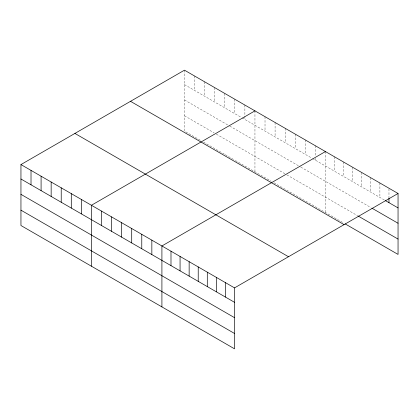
<?xml version="1.0" encoding="UTF-8"?>
<svg xmlns="http://www.w3.org/2000/svg" width="419" height="419" viewBox="0 0 419 419"><rect width="100%" height="100%" fill="white"/><g stroke="black" fill="none" stroke-linecap="round" stroke-linejoin="round"><path stroke-width="0.31" stroke-dasharray="2.1 1.57" d="M184.47 70.172L184.47 131.11L201.251 140.8M184.47 84.596L241.527 117.535M242.088 117.859L312.008 158.23M312.569 158.55L384.7 200.198M184.47 99.947L229.219 125.784M229.78 126.103L300.261 166.799M300.821 167.118L370.82 207.531M184.47 115.759L214.114 132.875M216.356 134.169L285.156 173.895M286.837 174.864L357.47 215.644M203.487 142.093L224.746 154.365M225.302 154.69L234.813 160.178M235.373 160.503L271.172 181.17M273.968 182.784L343.585 222.976M388.973 188.869L388.973 198.276M379.897 182.998L379.897 197.422M370.82 177.761L370.82 192.185M361.744 172.518L361.744 186.942M352.662 167.275L352.662 181.699M343.585 162.038L343.585 176.462M334.509 156.795L334.509 171.219M325.432 151.558L325.432 212.496M315.366 145.744L315.366 155.774M315.366 158.282L315.366 160.168M305.294 139.93L305.294 154.354M295.227 134.117L295.227 148.541M285.156 128.303L285.156 142.727M275.089 122.489L275.089 136.913M265.018 116.676L265.018 131.1M254.951 110.862L254.951 171.806M244.885 105.049L244.885 115.712M244.885 116.341L244.885 119.473M234.813 99.235L234.813 113.659M224.746 93.421L224.746 107.845M214.675 87.613L214.675 102.037M204.608 81.799L204.608 96.223M194.536 75.986L194.536 90.41"/><path stroke-width="0.63" d="M20.95 164.578L234.53 287.89L234.53 348.828L20.95 225.522L20.95 164.578L184.47 70.172L398.05 193.478L398.05 254.422L345.188 223.903M254.951 110.862L91.431 205.268L91.431 266.212M325.432 151.558L161.912 245.963L161.912 306.902M234.53 287.89L398.05 193.478M385.234 200.507L398.05 207.903M371.889 208.149L398.05 223.254M358.004 215.953L398.05 239.071M130.508 101.325L344.088 224.636M74.912 133.425L288.492 256.732M20.95 179.002L234.53 302.314M20.95 194.353L234.53 317.665M20.95 210.17L234.53 333.477M388.973 198.276L388.973 202.665M225.453 282.647L225.453 297.071M216.377 277.404L216.377 291.828M207.3 272.167L207.3 286.591M198.224 266.924L198.224 281.348M189.147 261.686L189.147 276.111M180.065 256.444L180.065 270.868M170.989 251.201L170.989 265.625M151.846 240.15L151.846 254.574M141.774 234.336L141.774 248.76M131.707 228.523L131.707 242.947M121.636 222.709L121.636 237.133M111.569 216.895L111.569 231.319M101.503 211.082L101.503 225.506M81.365 199.46L81.365 213.879M71.293 193.646L71.293 208.07M61.226 187.832L61.226 202.257M51.155 182.019L51.155 196.443M41.088 176.205L41.088 190.629M31.016 170.392L31.016 184.816"/></g></svg>
